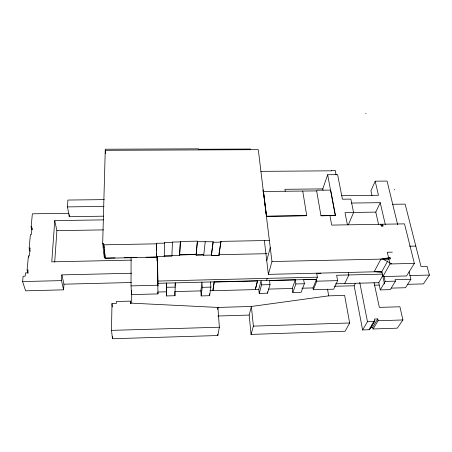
<?xml version="1.0" encoding="UTF-8"?>
<svg xmlns="http://www.w3.org/2000/svg" width="452" height="452" viewBox="0 0 452 452"><rect width="100%" height="100%" fill="white"/><g stroke="black" fill="none" stroke-linecap="round" stroke-linejoin="round"><path stroke-width="0.68" d="M217.593 309.428L217.932 307.439L219.361 327.231L217.824 335.537L112.48 338.729L111.491 330.367L111.977 303.637L116.288 303.512L116.317 301.507L130.521 301.111L130.515 303.111L217.932 307.439L251.397 306.462L328.661 295.857L344.627 295.41L349.65 322.977L345.175 331.209L251.063 334.412L249.165 315.061L251.397 306.462L253.38 326.129L251.063 334.412M157.432 256.589L157.946 293.896L131.515 294.608L131.029 285.901L131.086 257.154M131.515 294.608L131.521 290.382M250.645 149.702L250.572 149.047L198.484 149.262L198.462 148.844L105.276 149.222L102.683 243.447L103.666 243.43L105.152 258.273L156.59 257.194L156.607 253.154M156.618 251.041L156.68 243.289L164.584 243.142L164.573 242.651L172.483 242.504L172.466 242.052L180.41 241.905L180.393 241.47L197.405 241.153L196.106 255.024L203.694 254.866M156.59 257.194L156.68 243.289M157.155 261.007L157.126 257.278M157.98 285.997L157.499 256.442M112.48 338.729L112.514 336.655M105.152 258.273L104.226 256.928L102.683 243.447M164.573 242.651L164.24 256.516L156.578 256.674M166.409 295.941L166.579 283.099L166.409 295.941L174.952 295.71L175.28 282.879L175.133 285.557M171.992 255.476L172.009 255.917L164.296 256.075L164.308 256.516L164.229 256.035L171.896 255.877L172.466 242.052M103.451 216.175L69.246 216.728L69.365 214.694M69.246 216.728L67.478 206.909L67.902 200.05L104.265 199.614M69.02 213.299L32.358 213.807L31.126 226.949L31.589 226.938L31.47 228.198L31.962 228.192L31.374 234.52L30.414 234.537L29.148 248.069L30.12 248.052L29.391 255.934L28.414 255.956L27.097 270.042L28.086 270.019L27.826 272.85L25.459 272.901L25.148 276.206L23.114 276.251L22.6 281.568L25.6 290.811L63.596 289.834L63.941 284.184L61.862 274.884L131.588 273.251M180.41 241.905L179.591 255.273L180.393 241.47M63.596 289.834L61.506 280.619L61.862 274.884M54.698 262.216L56.895 230.661L54.76 220.604L103.463 219.875M54.76 220.604L51.777 261.832L131.521 260.12M394.223 189.925L394.573 189.478M203.733 255.25L203.705 254.821L196.072 254.979L197.405 241.153M365.73 113.667L366.08 113.271M205.259 241.537L203.716 255.233L211.35 255.075L213.152 241.763L197.439 241.684M201.168 295.93L200.874 290.89L201.925 282.212L202.23 287.325L201.168 295.93L209.621 295.704L210.869 287.105L210.525 281.991M269.375 240.475L220.943 241.385L218.943 255.42L211.383 255.578L213.152 241.763M212.898 290.715L214.197 281.901L212.898 290.715L255.318 289.591L257.533 280.811L255.318 289.591M219.011 254.024L220.943 241.385M262.844 191.151L263.143 189.812L258.307 149.668L105.344 150.313L105.553 153.72M259.222 293.421L258.781 289.353L261.087 280.72L261.55 284.845L259.222 293.421L267.516 293.195L270.019 284.63L269.528 280.511L295.292 279.861L295.868 283.963L292.823 292.506L301.145 292.28L304.371 283.743L303.637 279.652L316.496 279.33L316.79 281.172L313.315 289.732L333.7 289.184L337.604 280.641L336.644 275.257L382.878 274.121M266.753 260.691L270.268 247.594M158.008 283.314L266.623 280.506L267.228 278.353L317.361 277.183L316.705 273.087M387.748 260.928L381.821 271.624L268.364 274.364L271.968 261.527L263.358 191.484L316.649 190.902L317.507 190.19L330.299 190.111L330.966 191.563L335.395 215.231L335.294 215.593L329.966 215.672L331.678 225.102L404.512 223.864L414.365 263.403L406.574 275.957L382.9 276.545L389.991 263.962L387.324 252.25L392.342 252.148M302.744 191.111L306.733 215.7L266.409 216.248M306.71 215.649L266.477 216.327L263.426 191.507M323.039 190.247L322.796 188.896L327.649 174.726L337.604 174.642L342.435 199.208L350.848 199.106L353.588 212.519L348.385 224.78M292.823 292.506L292.269 288.466L295.292 279.861M313.315 289.732L313.033 287.913L317.361 277.183M397.664 224.706L387.07 181.066L375.188 181.179L370.928 190.84L371.973 195.484M378.55 224.384L375.787 212.118L380.234 202.682L351.436 203.055M344.729 283.568L348.842 274.957L348.334 272.262M374.047 282.653L379.364 307.377L399.918 306.778L402.913 319.948L397.28 328.169L373.041 328.983L378.138 320.745L377.765 318.937L374.493 319.044L374.877 320.943L374.183 320.965L374.29 321.496L369.273 329.723L362.611 329.949L354.153 285.8L355.34 283.353M388.63 258.849L389.308 257.629M409.083 271.754L410.902 279.251L395.082 279.658L395.421 281.155L390.33 289.625L380.296 289.896L378.753 282.681L382.884 275.33M380.296 289.896L385.177 281.415L384.008 276.099M362.611 329.949L367.482 321.717L359.736 282.41M369.889 328.028L370.606 326.847M371.318 325.672L372.036 324.496M372.753 323.321L373.827 321.553M374.877 320.943L369.855 329.18L369.171 329.203L369.273 329.723M373.041 328.983L372.685 327.203L377.765 318.937M410.902 279.251L405.512 287.732L391.415 288.11M392.534 204.293L405.133 204.123L420.965 266.358L427.05 266.301L429.4 275.059L423.428 283.907L407.269 284.331M376.12 271.381L374.12 271.81L380.917 259.12L390.178 257.487L390.658 258.838L382.804 259.081L391.822 263.917M253.38 326.129L349.65 322.977M370.764 327.265L372.685 327.203M378.138 320.745L402.913 319.948M367.482 321.717L374.29 321.496M217.841 316.016L249.165 315.061M111.491 330.367L219.361 327.231M374.256 285.201L379.171 285.071M166.291 291.806L157.906 292.026L157.946 293.896M200.874 290.89L174.8 291.58L174.952 295.71M209.892 290.647L212.886 290.568M255.301 289.444L258.781 289.353M268.448 289.094L292.269 288.466M301.84 288.212L313.033 287.913M158.036 281.059L267.228 278.353M63.941 284.184L131.368 282.506M409.806 275.545L429.4 275.059M214.208 282.054L257.55 280.958M131.029 285.901L158.053 285.212M316.79 281.172L337.604 280.641M385.177 281.415L395.421 281.155M166.703 287.297L175.432 287.071M261.55 284.845L270.019 284.63M295.868 283.963L304.371 283.743M335.587 283.805L378.753 282.681M202.23 287.325L210.869 287.105M389.991 263.962L414.365 263.403M22.6 281.568L61.506 280.619M266.623 280.506L316.496 279.33M105.152 258.081L115.017 257.872M124.176 257.674L136.854 257.408M146.013 257.211L156.584 256.99M271.968 261.527L388.85 258.945M334.457 286.24L354.153 285.8M409.484 246.199L415.806 246.074M103.87 252.962L104.327 252.956M179.568 254.843L196.072 254.504L196.106 255.024M196.049 254.544L179.664 254.883L179.681 255.318L171.884 255.431L171.896 255.877M104.226 256.928L105.186 256.911M267.042 253.685L218.909 254.685L218.943 255.42M211.378 255.527L218.977 255.369L219 255.679M213.191 242.278L220.983 242.131M103.632 244.82L156.691 243.82M56.895 230.661L103.468 229.887M381.104 225.265L382.861 225.237M67.478 206.909L104.045 206.372M353.385 212.44L375.787 212.118M353.588 212.519L345.023 212.643L347.418 224.842M316.649 190.902L320.965 215.757L329.954 215.621M341.526 195.693L378.448 195.258L375.188 181.179M320.965 215.757L335.294 215.593L327.649 174.726M322.796 188.896L284.946 189.298L285.24 191.32M260.9 171.359L331.678 170.816L331.593 170.353L335.181 170.325L336.079 174.913M382.025 272.556L375.951 271.765L381.81 271.573L384.528 283.997M27.097 270.042L28.12 273.403M28.414 255.956L28.787 257.239M29.148 248.069L30.075 251.312M31.126 226.949L31.838 229.616M31.589 226.938L32.312 229.52M380.234 202.682L385.273 224.458M382.629 224.226L383.087 226.215L381.324 226.243L380.878 224.294M327.519 289.088L328.661 295.857M320.801 273.098L320.863 273.449L317.914 273.522L317.858 273.172M263.143 189.812L263.578 193.247M263.663 193.072L266.499 216.056M264.347 240.402L268.364 274.364M267.358 291.839L267.516 293.195M103.898 245.453L104.197 248.148M104.35 249.493L104.655 252.193M104.807 253.538L105.107 256.233M111.977 303.637L112.345 307.021M217.728 334.141L217.824 335.537M211.35 255.075L211.383 255.578M209.496 293.811L209.621 295.704M130.521 301.111L130.679 303.823M157.076 258.041L157.138 260.849M131.662 290.591L131.713 303.077"/></g></svg>
